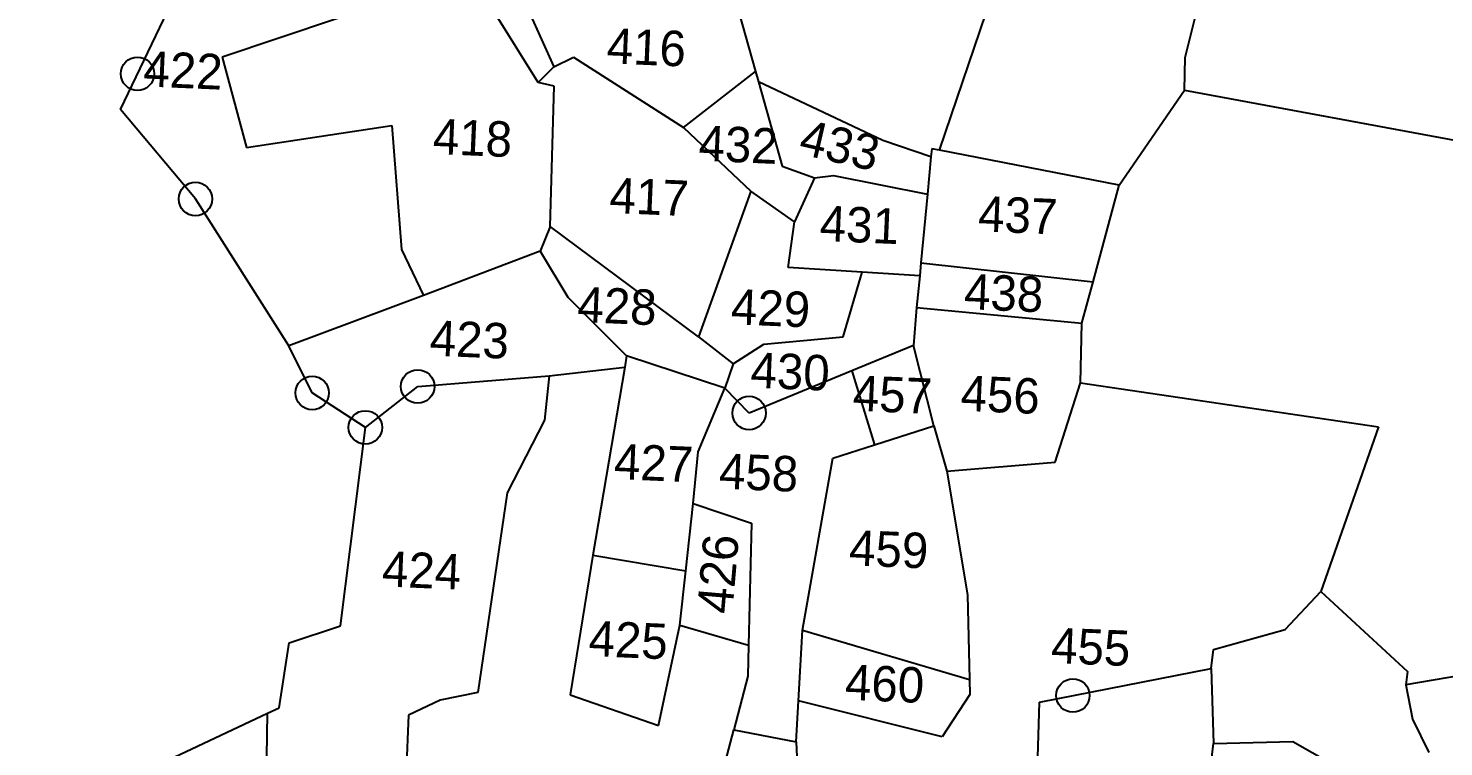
# Model space of a CAD drawing. Header units: metres. Extents: x 275066 to 277427, y 2078766 to 2080541.
# Drawn here: x 276531.1 to 276892.4, y 2079481.5 to 2079664.8 of the extents above; entities that cross this region are included whole.
import ezdxf
from ezdxf.enums import TextEntityAlignment as Align

# ---------------------------------------------------------------- set-up
doc = ezdxf.new("R2010")
doc.units = ezdxf.units.M
doc.layers.add('POLY_PARCEL', color=6, linetype='Continuous')
doc.layers.add('TEXT_PARCEL', color=7, linetype='Continuous')
doc.styles.add('TEXT_MAP', font='')
doc.styles.get('TEXT_MAP').set_extended_font_data('Kruti Dev 050')

msp = doc.modelspace()

# ---------------------------------------------------------------- linework, layer by layer
for centre in [(276558.95, 2079653.24), (276573.74, 2079621.29), (276603.55, 2079571.79), (276630.49, 2079573.44), (276715.11, 2079566.67), (276617.13, 2079563), (276797.77, 2079494.58)]:
    msp.add_circle(centre, 4.27)
at = {"layer": 'POLY_PARCEL'}
for p, q in [((276763.69, 2079633.74), (276789.6, 2079709.74)), ((276826.42, 2079657.41), (276832.73, 2079682.34)), ((276624.51, 2079672.31), (276580.56, 2079657.47)), ((276711.66, 2079671.94), (276716.75, 2079653.82)), ((276554.57, 2079644.13), (276566.6, 2079669.17)), ((276661.22, 2079651), (276650.55, 2079668.16)), ((276658.98, 2079668.96), (276665.22, 2079655.02)), ((276580.56, 2079657.47), (276586.8, 2079634.42)), ((276665.22, 2079655.02), (276661.22, 2079651)), ((276665.22, 2079655.02), (276670.27, 2079657.46)), ((276670.27, 2079657.46), (276698.38, 2079639.56)), ((276826.27, 2079649.1), (276826.42, 2079657.41)), ((276698.38, 2079639.56), (276716.75, 2079653.82)), ((276716.75, 2079653.82), (276717.48, 2079651.23)), ((276665.36, 2079650.07), (276661.22, 2079651)), ((276664.28, 2079614.29), (276665.36, 2079650.07)), ((276749.26, 2079636.24), (276717.48, 2079651.23)), ((276717.48, 2079651.23), (276723.54, 2079629.67)), ((276809.59, 2079624.86), (276826.27, 2079649.1)), ((276826.27, 2079649.1), (276903.03, 2079634.84)), ((276573.74, 2079621.29), (276554.57, 2079644.13)), ((276586.8, 2079634.42), (276623.9, 2079640.06)), ((276623.9, 2079640.06), (276626.35, 2079608.44)), ((276698.38, 2079639.56), (276715.54, 2079623.26)), ((276761.52, 2079632.01), (276749.26, 2079636.24)), ((276761.72, 2079634.12), (276761.52, 2079632.01)), ((276763.69, 2079633.74), (276761.72, 2079634.12)), ((276809.59, 2079624.86), (276763.69, 2079633.74)), ((276723.54, 2079629.67), (276731.77, 2079626.66)), ((276761.52, 2079632.01), (276760.62, 2079622.48)), ((276731.77, 2079626.66), (276726.73, 2079615.48)), ((276731.77, 2079626.66), (276736.69, 2079627.26)), ((276736.69, 2079627.26), (276760.62, 2079622.48)), ((276715.54, 2079623.26), (276702.22, 2079586.09)), ((276726.73, 2079615.48), (276715.54, 2079623.26)), ((276760.62, 2079622.48), (276758.96, 2079605)), ((276802.94, 2079600.15), (276809.59, 2079624.86)), ((276597.6, 2079583.82), (276573.74, 2079621.29)), ((276725.05, 2079603.84), (276726.73, 2079615.48)), ((276664.28, 2079614.29), (276661.73, 2079607.94)), ((276702.22, 2079586.09), (276664.28, 2079614.29)), ((276626.35, 2079608.44), (276631.99, 2079596.68)), ((276661.73, 2079607.94), (276631.99, 2079596.68)), ((276661.73, 2079607.94), (276668.83, 2079596.25)), ((276758.96, 2079605), (276758.66, 2079601.65)), ((276758.96, 2079605), (276802.94, 2079600.15)), ((276743.97, 2079602.61), (276725.05, 2079603.84)), ((276739.12, 2079586.07), (276743.97, 2079602.61)), ((276758.66, 2079601.65), (276743.97, 2079602.61)), ((276758.66, 2079601.65), (276757.87, 2079593.57)), ((276800.1, 2079589.57), (276802.94, 2079600.15)), ((276631.99, 2079596.68), (276597.6, 2079583.82)), ((276668.83, 2079596.25), (276683.82, 2079581.23)), ((276757.87, 2079593.57), (276757.07, 2079583.87)), ((276757.87, 2079593.57), (276800.1, 2079589.57)), ((276799.68, 2079574.39), (276800.1, 2079589.57)), ((276603.55, 2079571.79), (276597.6, 2079583.82)), ((276702.22, 2079586.09), (276711.05, 2079579.26)), ((276711.05, 2079579.26), (276718.9, 2079584.28)), ((276718.9, 2079584.28), (276739.12, 2079586.07)), ((276757.07, 2079583.87), (276741.33, 2079577.41)), ((276762.24, 2079563.42), (276757.07, 2079583.87)), ((276683.82, 2079581.23), (276683.37, 2079578.34)), ((276708.93, 2079573.02), (276683.82, 2079581.23)), ((276711.05, 2079579.26), (276708.93, 2079573.02)), ((276630.49, 2079573.44), (276664.05, 2079576.19)), ((276664.05, 2079576.19), (276662.89, 2079564.87)), ((276664.05, 2079576.19), (276683.37, 2079578.34)), ((276683.37, 2079578.34), (276675.2, 2079530.37)), ((276741.33, 2079577.41), (276715.11, 2079566.67)), ((276741.33, 2079577.41), (276747.12, 2079558.55)), ((276617.13, 2079563), (276630.49, 2079573.44)), ((276702.14, 2079556.74), (276708.93, 2079573.02)), ((276715.11, 2079566.67), (276708.93, 2079573.02)), ((276793.25, 2079554.15), (276799.68, 2079574.39)), ((276799.68, 2079574.39), (276875.77, 2079563.15)), ((276617.13, 2079563), (276603.55, 2079571.79)), ((276662.89, 2079564.87), (276653.36, 2079546.29)), ((276610.79, 2079512.39), (276617.13, 2079563)), ((276747.12, 2079558.55), (276762.24, 2079563.42)), ((276762.24, 2079563.42), (276765.58, 2079551.8)), ((276875.77, 2079563.15), (276861.07, 2079521.15)), ((276736.49, 2079555.12), (276747.12, 2079558.55)), ((276700.86, 2079543.54), (276702.14, 2079556.74)), ((276728.7, 2079511.29), (276736.49, 2079555.12)), ((276765.58, 2079551.8), (276793.25, 2079554.15)), ((276765.58, 2079551.8), (276770.85, 2079520.27)), ((276653.36, 2079546.29), (276645.87, 2079495.35)), ((276698.94, 2079526.38), (276700.86, 2079543.54)), ((276700.86, 2079543.54), (276715.74, 2079538.55)), ((276715.74, 2079538.55), (276714.99, 2079507.44)), ((276675.2, 2079530.37), (276669.39, 2079494.79)), ((276675.2, 2079530.37), (276698.94, 2079526.38)), ((276697.38, 2079512.5), (276698.94, 2079526.38)), ((276770.85, 2079520.27), (276771.41, 2079498.64)), ((276851.96, 2079511.45), (276861.07, 2079521.15)), ((276861.07, 2079521.15), (276883.17, 2079500.73)), ((276597.69, 2079508.01), (276610.79, 2079512.39)), ((276691.99, 2079486.93), (276697.38, 2079512.5)), ((276697.38, 2079512.5), (276714.99, 2079507.44)), ((276727.69, 2079493.25), (276728.7, 2079511.29)), ((276728.7, 2079511.29), (276771.41, 2079498.64)), ((276833.65, 2079506.32), (276851.96, 2079511.45)), ((276595.08, 2079491.46), (276597.69, 2079508.01)), ((276714.99, 2079507.44), (276714.79, 2079499.55)), ((276833.09, 2079501.47), (276833.65, 2079506.32)), ((276714.79, 2079499.55), (276711.23, 2079485.86)), ((276789.22, 2079492.91), (276833.09, 2079501.47)), ((276833.09, 2079501.47), (276833.71, 2079482.31)), ((276910.11, 2079502.04), (276882.77, 2079497.29)), ((276883.17, 2079500.73), (276882.77, 2079497.29)), ((276771.41, 2079498.64), (276771.5, 2079494.86)), ((276882.77, 2079497.29), (276884.48, 2079488.52)), ((276636.27, 2079493.36), (276628.12, 2079489.53)), ((276645.87, 2079495.35), (276636.27, 2079493.36)), ((276669.39, 2079494.79), (276691.99, 2079486.93)), ((276727.1, 2079482.75), (276727.69, 2079493.25)), ((276764.43, 2079484.03), (276727.69, 2079493.25)), ((276771.5, 2079494.86), (276764.43, 2079484.03)), ((276787.83, 2079440.8), (276789.22, 2079492.91)), ((276500.87, 2079447.2), (276592.18, 2079490.07)), ((276591.96, 2079478.92), (276592.18, 2079490.07)), ((276592.18, 2079490.07), (276595.08, 2079491.46)), ((276628.12, 2079489.53), (276627.51, 2079475.13)), ((276705.43, 2079464.2), (276711.23, 2079485.86)), ((276711.23, 2079485.86), (276727.1, 2079482.75)), ((276884.48, 2079488.52), (276888.64, 2079480)), ((276727.1, 2079482.75), (276728.04, 2079463.93)), ((276829.04, 2079446.34), (276833.71, 2079482.31)), ((276833.71, 2079482.31), (276853.91, 2079482.84)), ((276853.91, 2079482.84), (276863.77, 2079477.2))]:
    msp.add_line(p, q, dxfattribs=at)

# ---------------------------------------------------------------- texts
at = {"layer": 'TEXT_PARCEL', "style": 'TEXT_MAP'}
for s, rotation, p in [('416', 357.5613, (276688.9, 2079660.02)), ('422', 357.5613, (276570.6, 2079654.19)), ('418', 357.5613, (276644.51, 2079636.9)), ('433', 346.9707, (276738.29, 2079635.02)), ('432', 357.5613, (276712.34, 2079635.17)), ('417', 357.5613, (276689.6, 2079621.85)), ('431', 357.5613, (276743.27, 2079614.72)), ('437', 357.5613, (276783.73, 2079617.17)), ('438', 357.5613, (276780.14, 2079597.3)), ('428', 357.5613, (276681.41, 2079594)), ('429', 357.5613, (276720.6, 2079593.44)), ('423', 357.5613, (276643.71, 2079585.44)), ('430', 357.5613, (276725.6, 2079577.27)), ('457', 357.5613, (276751.72, 2079571.31)), ('456', 357.5613, (276779.24, 2079571.35)), ('427', 357.5613, (276690.75, 2079554)), ('458', 357.5613, (276717.57, 2079551.49)), ('459', 357.5613, (276750.77, 2079531.92)), ('426', 85.1166, (276707.15, 2079525.63)), ('424', 357.5613, (276631.51, 2079526.59)), ('425', 357.5613, (276684.26, 2079508.76)), ('455', 357.5613, (276802.36, 2079506.94)), ('460', 357.5613, (276749.72, 2079497.6))]:
    msp.add_text(s, height=9.041, rotation=rotation, dxfattribs=at).set_placement(p, align=Align.MIDDLE)

doc.saveas('drawing.dxf')
